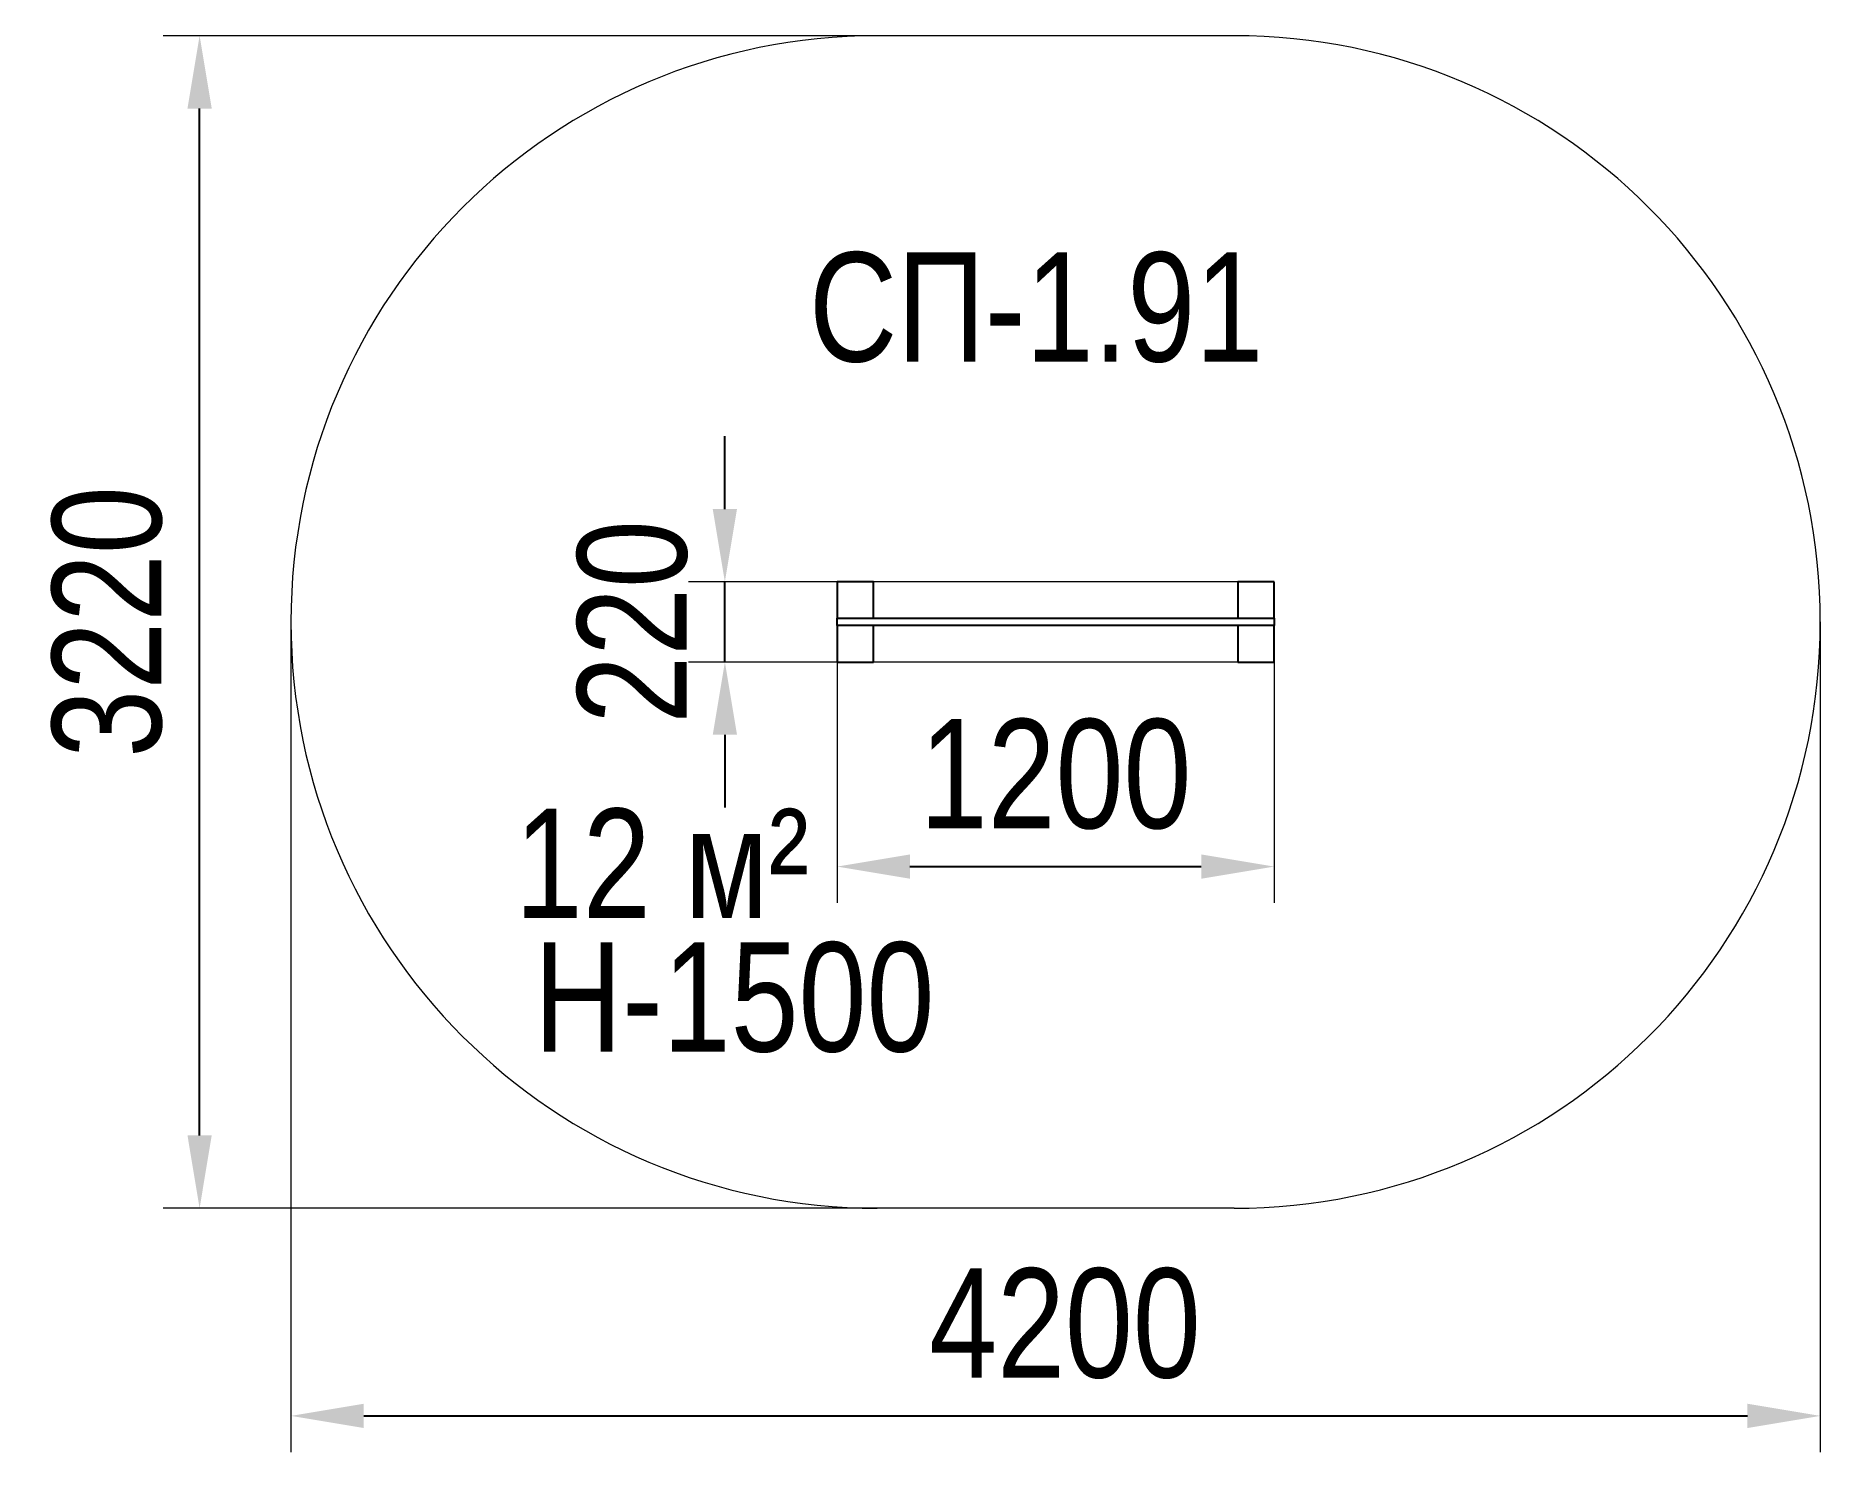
# Model space of a CAD drawing. Header units: millimetres. Extents: x -2707 to 2194, y -2122 to 1768.
import ezdxf

# ---------------------------------------------------------------- set-up
doc = ezdxf.new("R2010")
doc.units = ezdxf.units.MM
for name, color, linetype in [('DIKOM_АРТИКУЛ', 7, 'Continuous'), ('DIKOM_ЗОНА', 80, 'Continuous'), ('DIKOM_ОБЪЕКТ', 7, 'Continuous'), ('DIKOM_РАЗМЕР_ЗОНА', 7, 'Continuous'), ('DIKOM_РАЗМЕР_ОБЪЕКТА', 7, 'Continuous')]:
    doc.layers.add(name, color=color, linetype=linetype)
doc.styles.add('style1', font='arial.ttf', dxfattribs={"width": 0.8})
doc.dimstyles.new('1-50', dxfattribs={"dimtxt": 300, "dimasz": 200, "dimexe": 100, "dimexo": 0, "dimgap": 100, "dimtad": 1, "dimdec": 0, "dimtxsty": 'style1', "dimcen": 0, "dimclrd": 7, "dimclre": 7, "dimadec": 1, "dimazin": 2, "dimtfac": 1, "dimtdec": 0, "dimtmove": 0, "dimatfit": 3, "dimfxl": 0, "dimlwd": 25, "dimlwe": 18, "dimarcsym": 0})

# ---------------------------------------------------------------- blocks, each defined once
blk = doc.blocks.new('*D2')
at = {"layer": 'Defpoints', "color": 0, "transparency": 16777216}
for p in [(-506.5, 48.5), (693.5, 48.5), (693.5, -513.3)]:
    blk.add_point(p, dxfattribs=at)
at = {"layer": 'DIKOM_РАЗМЕР_ОБЪЕКТА', "color": 7, "lineweight": 18, "transparency": 16777216}
for p, q in [((-506.5, 48.5), (-506.5, -613.3)), ((693.5, 48.5), (693.5, -613.3))]:
    blk.add_line(p, q, dxfattribs=at)
at = {"layer": 'DIKOM_РАЗМЕР_ОБЪЕКТА', "color": 7, "lineweight": 25, "transparency": 16777216}
blk.add_line((-306.5, -513.3), (493.5, -513.3), dxfattribs=at)
at = {"layer": 'DIKOM_РАЗМЕР_ОБЪЕКТА', "color": 7, "transparency": 16777216}
for points in [[(-306.5, -480), (-306.5, -546.7), (-506.5, -513.3)], [(493.5, -480), (493.5, -546.7), (693.5, -513.3)]]:
    blk.add_solid(points, dxfattribs=at)
at = {"layer": 'DIKOM_РАЗМЕР_ОБЪЕКТА', "color": 0, "transparency": 16777216, "insert": (93.5, -260.2), "char_height": 300, "attachment_point": 5, "style": 'style1'}
blk.add_mtext('1200', dxfattribs=at)
blk = doc.blocks.new('*D3')
at = {"layer": 'Defpoints', "color": 0, "transparency": 16777216}
for p in [(-814.8, 268.5), (693.5, 268.5), (693.5, 48.5)]:
    blk.add_point(p, dxfattribs=at)
at = {"layer": 'DIKOM_РАЗМЕР_ОБЪЕКТА', "color": 7, "lineweight": 25, "transparency": 16777216}
for p, q in [((-814.8, 468.5), (-814.8, 668.5)), ((-814.8, 48.5), (-814.8, 268.5)), ((-814.8, -151.5), (-814.8, -351.5))]:
    blk.add_line(p, q, dxfattribs=at)
at = {"layer": 'DIKOM_РАЗМЕР_ОБЪЕКТА', "color": 7, "lineweight": 18, "transparency": 16777216}
for p, q in [((693.5, 268.5), (-914.8, 268.5)), ((693.5, 48.5), (-914.8, 48.5))]:
    blk.add_line(p, q, dxfattribs=at)
at = {"layer": 'DIKOM_РАЗМЕР_ОБЪЕКТА', "color": 7, "transparency": 16777216}
for points in [[(-848.1, 468.5), (-781.5, 468.5), (-814.8, 268.5)], [(-848.1, -151.5), (-781.5, -151.5), (-814.8, 48.5)]]:
    blk.add_solid(points, dxfattribs=at)
at = {"layer": 'DIKOM_РАЗМЕР_ОБЪЕКТА', "color": 0, "transparency": 16777216, "insert": (-1068, 158.5), "char_height": 300, "attachment_point": 5, "rotation": 90, "style": 'style1'}
blk.add_mtext('220', dxfattribs=at)
blk = doc.blocks.new('*D0')
at = {"layer": 'Defpoints', "color": 0, "transparency": 16777216}
for p in [(-2006.5, 158.5), (2193.5, 158.5), (2193.5, -2021.8)]:
    blk.add_point(p, dxfattribs=at)
at = {"layer": 'DIKOM_РАЗМЕР_ЗОНА', "color": 7, "lineweight": 18, "transparency": 16777216}
for p, q in [((-2006.5, 158.5), (-2006.5, -2121.8)), ((2193.5, 158.5), (2193.5, -2121.8))]:
    blk.add_line(p, q, dxfattribs=at)
at = {"layer": 'DIKOM_РАЗМЕР_ЗОНА', "color": 7, "lineweight": 25, "transparency": 16777216}
blk.add_line((-1806.5, -2021.8), (1993.5, -2021.8), dxfattribs=at)
at = {"layer": 'DIKOM_РАЗМЕР_ЗОНА', "color": 7, "transparency": 16777216}
for points in [[(-1806.5, -1988.5), (-1806.5, -2055.2), (-2006.5, -2021.8)], [(1993.5, -1988.5), (1993.5, -2055.2), (2193.5, -2021.8)]]:
    blk.add_solid(points, dxfattribs=at)
at = {"layer": 'DIKOM_РАЗМЕР_ЗОНА', "color": 0, "transparency": 16777216, "insert": (119.2, -1768.7), "char_height": 300, "attachment_point": 5, "style": 'style1'}
blk.add_mtext('4200', dxfattribs=at)
blk = doc.blocks.new('*D1')
at = {"layer": 'Defpoints', "color": 0, "transparency": 16777216}
for p in [(-2257.3, 1768.5), (583.5, 1768.5), (583.5, -1451.5)]:
    blk.add_point(p, dxfattribs=at)
at = {"layer": 'DIKOM_РАЗМЕР_ЗОНА', "color": 7, "lineweight": 18, "transparency": 16777216}
for p, q in [((583.5, 1768.5), (-2357.3, 1768.5)), ((583.5, -1451.5), (-2357.3, -1451.5))]:
    blk.add_line(p, q, dxfattribs=at)
at = {"layer": 'DIKOM_РАЗМЕР_ЗОНА', "color": 7, "lineweight": 25, "transparency": 16777216}
blk.add_line((-2257.3, -1251.5), (-2257.3, 1568.5), dxfattribs=at)
at = {"layer": 'DIKOM_РАЗМЕР_ЗОНА', "color": 7, "transparency": 16777216}
for points in [[(-2290.6, 1568.5), (-2224, 1568.5), (-2257.3, 1768.5)], [(-2290.6, -1251.5), (-2224, -1251.5), (-2257.3, -1451.5)]]:
    blk.add_solid(points, dxfattribs=at)
at = {"layer": 'DIKOM_РАЗМЕР_ЗОНА', "color": 0, "transparency": 16777216, "insert": (-2510.6, 158.5), "char_height": 300, "attachment_point": 5, "rotation": 90, "style": 'style1'}
blk.add_mtext('3220', dxfattribs=at)

msp = doc.modelspace()

# ---------------------------------------------------------------- linework, layer by layer
at = {"layer": 'DIKOM_ЗОНА', "color": 3, "lineweight": 15}
for p, q in [((583.5, 1768.5), (-396.5, 1768.5)), ((583.5, -1451.5), (-396.5, -1451.5))]:
    msp.add_line(p, q, dxfattribs=at)
for centre, start, end in [((-396.5, 158.5), 90, 270), ((583.5, 158.5), 270, 90)]:
    msp.add_arc(centre, 1610, start, end, dxfattribs=at)
at = {"layer": 'DIKOM_ОБЪЕКТ'}
for p, q in [((-506.5, 268.5), (-506.5, 168.5)), ((-406.5, 268.5), (-506.5, 268.5)), ((-406.5, 168.5), (-406.5, 268.5)), ((593.5, 268.5), (593.5, 168.5)), ((693.5, 268.5), (593.5, 268.5)), ((693.5, 168.5), (693.5, 268.5)), ((-506.5, 168.5), (-406.5, 168.5)), ((-506.5, 148.5), (-506.5, 168.5)), ((-506.5, 168.5), (693.5, 168.5)), ((-506.5, 148.5), (-506.5, 48.5)), ((-406.5, 148.5), (-506.5, 148.5)), ((693.5, 148.5), (-506.5, 148.5)), ((-406.5, 48.5), (-406.5, 148.5)), ((593.5, 168.5), (693.5, 168.5)), ((593.5, 148.5), (593.5, 48.5)), ((693.5, 148.5), (593.5, 148.5)), ((693.5, 168.5), (693.5, 148.5)), ((693.5, 48.5), (693.5, 148.5)), ((-506.5, 48.5), (-406.5, 48.5)), ((593.5, 48.5), (693.5, 48.5))]:
    msp.add_line(p, q, dxfattribs=at)

# ---------------------------------------------------------------- texts
at = {"layer": 'DIKOM_АРТИКУЛ', "color": 7, "linetype": 'Continuous', "lineweight": 15, "insert": (-583.7, 1173.6), "char_height": 300, "width": 1667.537, "attachment_point": 1, "style": 'style1'}
msp.add_mtext('СП-1.91', dxfattribs=at)
at = {"layer": 'DIKOM_РАЗМЕР_ОБЪЕКТА', "char_height": 300, "width": 5885.531, "attachment_point": 1, "style": 'style1'}
for s, insert in [('{\\fArial|b0|i0|c204|p34;12 м}²', (-1391.5, -354.3)), ('H-1500', (-1339, -721.3))]:
    msp.add_mtext(s, dxfattribs=dict(at, insert=insert))

# ---------------------------------------------------------------- dimensions: what is measured, and where the dimension line sits
at = {"layer": 'DIKOM_РАЗМЕР_ЗОНА'}
dim = msp.add_linear_dim(base=(-2257.3, 1768.5), p1=(583.5, -1451.5), p2=(583.5, 1768.5), angle=90, dimstyle='1-50', dxfattribs=at)
dim.commit()
dim.dimension.update_dxf_attribs({"geometry": '*D1', "text_midpoint": (-2257.3, 158.5), "dimtype": 160})
dim = msp.add_linear_dim(base=(2193.5, -2021.8), p1=(-2006.5, 158.5), p2=(2193.5, 158.5), dimstyle='1-50', dxfattribs=at)
dim.commit()
dim.dimension.update_dxf_attribs({"geometry": '*D0', "text_midpoint": (119.2, -2021.8), "dimtype": 160})
at = {"layer": 'DIKOM_РАЗМЕР_ОБЪЕКТА'}
dim = msp.add_linear_dim(base=(-814.8, 268.5), p1=(693.5, 48.5), p2=(693.5, 268.5), angle=90, dimstyle='1-50', dxfattribs=at)
dim.commit()
dim.dimension.update_dxf_attribs({"geometry": '*D3', "text_midpoint": (-814.8, 158.5), "dimtype": 160})
dim = msp.add_linear_dim(base=(693.5, -513.3), p1=(-506.5, 48.5), p2=(693.5, 48.5), dimstyle='1-50', dxfattribs=at)
dim.commit()
dim.dimension.update_dxf_attribs({"geometry": '*D2', "text_midpoint": (93.5, -513.3), "dimtype": 160})

doc.saveas('drawing.dxf')
